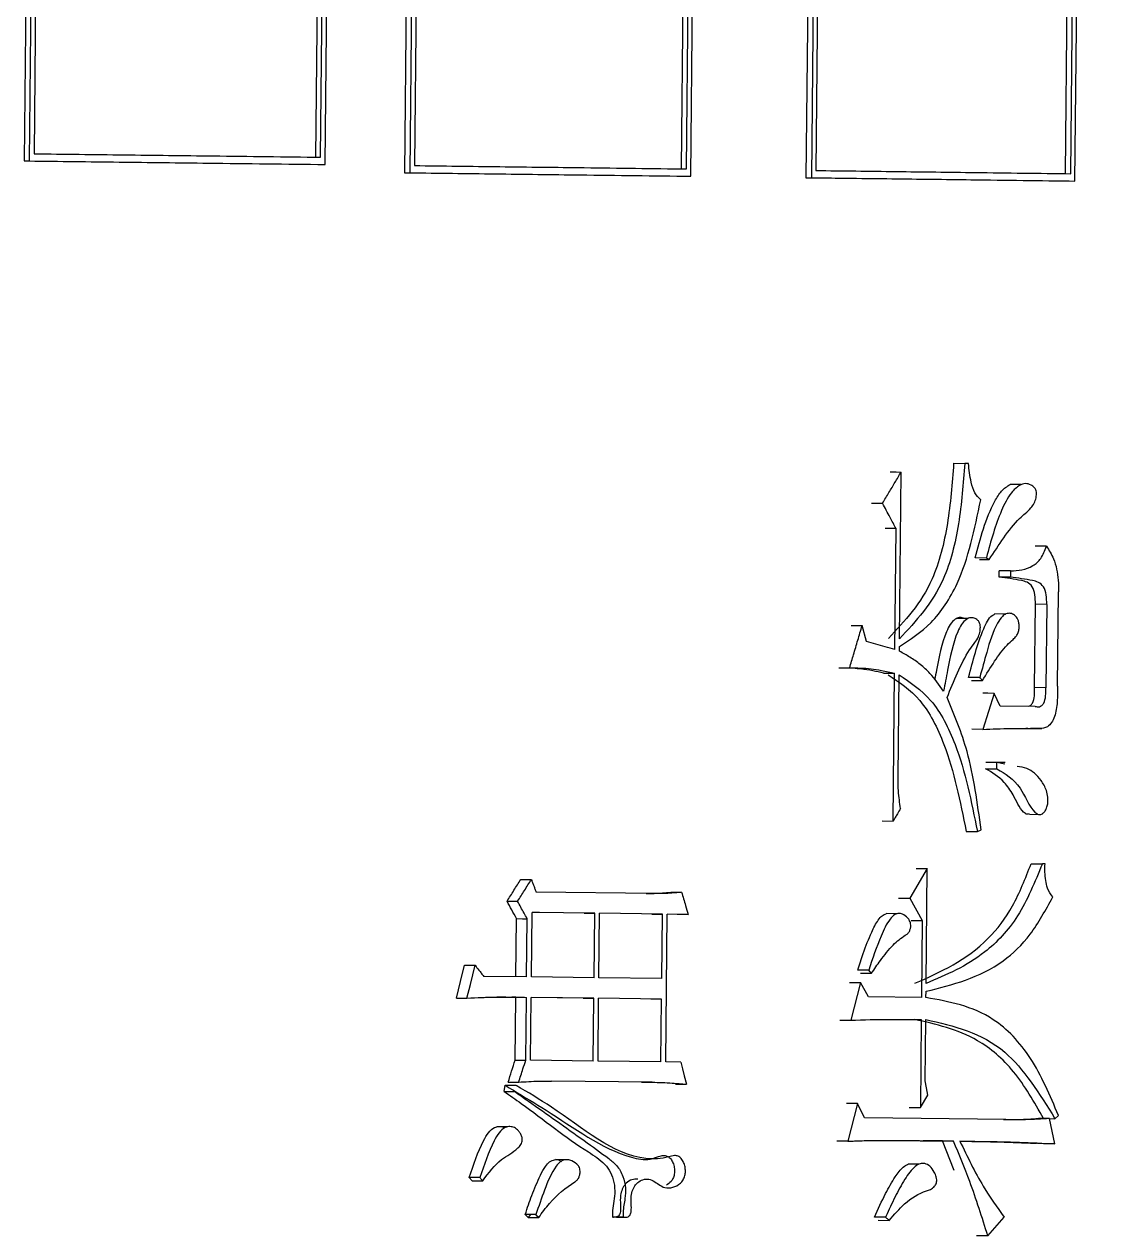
# Model space of a CAD drawing. Header units: millimetres. Extents: x 2344 to 4024, y 1094 to 2282.
# Drawn here: x 2981.77 to 2988.47, y 1250.06 to 1257.56 of the extents above; entities that cross this region are included whole.
import ezdxf

# ---------------------------------------------------------------- set-up
doc = ezdxf.new("R2010")
doc.units = ezdxf.units.MM

msp = doc.modelspace()

# ---------------------------------------------------------------- linework, layer by layer
at = {"color": 7, "linetype": 'Continuous', "lineweight": 25}
for p, q in [((2981.965, 1276.6288), (2981.7676, 1256.7101)), ((2981.996, 1276.6285), (2981.7986, 1256.7098)), ((2982.0252, 1276.5832), (2981.8287, 1256.7545)), ((2983.6305, 1256.6879), (2983.8279, 1276.6066)), ((2983.7671, 1276.5622), (2983.5705, 1256.7335)), ((2983.6024, 1256.7332), (2983.7989, 1276.5619)), ((2984.3187, 1276.5555), (2984.1213, 1256.6368)), ((2984.3512, 1276.5552), (2984.1537, 1256.6365)), ((2984.3789, 1276.5099), (2984.1823, 1256.6812)), ((2985.8931, 1256.6153), (2986.0906, 1276.534)), ((2986.8038, 1276.525), (2986.6063, 1256.6063)), ((2986.8375, 1276.5248), (2986.64, 1256.6061)), ((2988.271, 1256.5857), (2988.4685, 1276.5044)), ((2986.0297, 1276.4896), (2985.8331, 1256.6609)), ((2985.8666, 1256.6606), (2986.0631, 1276.4893)), ((2986.8635, 1276.4794), (2986.6669, 1256.6507)), ((2988.4076, 1276.46), (2988.211, 1256.6313)), ((2988.2461, 1256.631), (2988.4427, 1276.4597)), ((2981.7676, 1256.7101), (2983.5983, 1256.6881)), ((2981.768, 1256.7101), (2981.7986, 1256.7098)), ((2983.5986, 1256.6881), (2983.6305, 1256.6879)), ((2984.1213, 1256.6368), (2985.8599, 1256.6156)), ((2985.8599, 1256.6156), (2985.8931, 1256.6153)), ((2986.6063, 1256.6063), (2988.2363, 1256.586)), ((2988.2363, 1256.586), (2988.271, 1256.5857)), ((2987.521, 1254.8378), (2987.5897, 1254.8373)), ((2987.6121, 1254.837), (2987.5897, 1254.8373)), ((2987.1855, 1253.7518), (2987.1957, 1254.7838)), ((2987.9395, 1254.7059), (2987.8698, 1254.7065)), ((2987.0125, 1254.591), (2987.0806, 1254.5905)), ((2987.164, 1254.4337), (2987.0958, 1254.4342)), ((2987.1566, 1253.6841), (2987.164, 1254.4337)), ((2988.095, 1254.3247), (2988.0255, 1254.3252)), ((2987.7233, 1254.2514), (2987.6539, 1254.252)), ((2987.6812, 1254.242), (2987.7399, 1254.2415)), ((2987.8025, 1254.1333), (2987.8029, 1254.1722)), ((2987.8725, 1254.1717), (2987.8034, 1254.1722)), ((2987.8725, 1254.1717), (2987.8721, 1254.1327)), ((2987.8721, 1254.1327), (2987.8025, 1254.1333)), ((2988.1633, 1253.4573), (2988.1691, 1254.0414)), ((2988.0218, 1253.449), (2988.0269, 1253.9649)), ((2988.0969, 1253.9644), (2988.0269, 1253.9649)), ((2988.0969, 1253.9644), (2988.0918, 1253.4484)), ((2987.6085, 1253.8762), (2987.5393, 1253.8767)), ((2987.8429, 1253.9042), (2987.7734, 1253.9048)), ((2986.9813, 1253.7349), (2986.9538, 1253.8326)), ((2987.1847, 1253.674), (2987.185, 1253.7032)), ((2987.0869, 1253.5386), (2987.1551, 1253.538)), ((2987.146, 1252.6229), (2987.1551, 1253.538)), ((2987.177, 1252.8952), (2987.1833, 1253.5279)), ((2987.6826, 1253.512), (2987.6132, 1253.5126)), ((2987.7707, 1253.4135), (2987.7017, 1253.1904)), ((2987.8088, 1253.3351), (2987.7707, 1253.4135)), ((2988.0918, 1253.4484), (2988.0218, 1253.449)), ((2988.0245, 1253.3324), (2987.8088, 1253.3351)), ((2987.7017, 1253.1904), (2987.6328, 1253.191)), ((2987.9808, 1253.1964), (2987.9675, 1253.1965)), ((2988.0507, 1253.1958), (2987.997, 1253.1962)), ((2988.0509, 1253.1958), (2988.0674, 1253.1957)), ((2987.7192, 1252.9464), (2987.7883, 1252.9458)), ((2987.7886, 1252.9849), (2987.7196, 1252.9855)), ((2987.8389, 1252.9857), (2987.7698, 1252.9862)), ((2987.7883, 1252.9458), (2987.7886, 1252.9849)), ((2987.8379, 1252.9751), (2987.7886, 1252.9849)), ((2987.991, 1252.6646), (2988.0461, 1252.6642)), ((2988.0471, 1252.6642), (2988.0604, 1252.6641)), ((2987.0778, 1252.6235), (2987.146, 1252.6229)), ((2987.6676, 1252.558), (2987.69, 1252.5675)), ((2988.0005, 1252.3588), (2988.07, 1252.3582)), ((2988.0865, 1252.358), (2988.07, 1252.3582)), ((2987.3574, 1252.3282), (2987.2486, 1252.1446)), ((2987.3504, 1251.6176), (2987.3574, 1252.3282)), ((2984.7561, 1252.1263), (2984.8216, 1252.1258)), ((2985.6724, 1252.1738), (2984.9362, 1252.1828)), ((2987.2486, 1252.1446), (2987.3261, 1252.0073)), ((2984.907, 1251.6574), (2984.9109, 1252.0566)), ((2985.2987, 1252.0518), (2984.9109, 1252.0566)), ((2984.9563, 1252.0557), (2984.9109, 1252.0563)), ((2985.2327, 1252.0524), (2985.2987, 1252.0518)), ((2985.2948, 1251.6527), (2985.2987, 1252.0518)), ((2985.3245, 1251.6523), (2985.3284, 1252.0515)), ((2985.7181, 1252.0467), (2985.3284, 1252.0515)), ((2985.6516, 1252.0472), (2985.7181, 1252.0467)), ((2985.7142, 1251.6475), (2985.7181, 1252.0467)), ((2985.7384, 1251.1312), (2985.7475, 1252.0463)), ((2985.8765, 1252.0447), (2985.7475, 1252.0463)), ((2985.8097, 1252.0453), (2985.8765, 1252.0447)), ((2987.171, 1252.0493), (2987.1022, 1252.0498)), ((2984.8115, 1251.6583), (2984.815, 1252.0185)), ((2984.877, 1251.6578), (2984.8806, 1252.018)), ((2987.3261, 1252.0073), (2987.3214, 1251.5303)), ((2986.9952, 1251.6999), (2986.9267, 1251.7004)), ((2986.9435, 1251.6808), (2987.012, 1251.6803)), ((2984.877, 1251.6578), (2984.6122, 1251.661)), ((2985.2948, 1251.6527), (2984.907, 1251.6574)), ((2985.7142, 1251.6475), (2985.3245, 1251.6523)), ((2986.9433, 1251.6226), (2986.884, 1251.3897)), ((2986.9935, 1251.5344), (2986.9433, 1251.6226)), ((2984.8102, 1251.5318), (2984.786, 1251.5322)), ((2984.8063, 1251.1424), (2984.8102, 1251.5318)), ((2984.8102, 1251.5318), (2984.8757, 1251.5312)), ((2984.8719, 1251.1418), (2984.8757, 1251.5312)), ((2984.9019, 1251.1415), (2984.9057, 1251.5309)), ((2985.2935, 1251.5261), (2984.9057, 1251.5309)), ((2985.2274, 1251.5267), (2984.9057, 1251.5306)), ((2985.2274, 1251.5267), (2985.2935, 1251.5261)), ((2985.2897, 1251.1367), (2985.2935, 1251.5261)), ((2985.3193, 1251.1364), (2985.3232, 1251.5258)), ((2985.7129, 1251.521), (2985.3232, 1251.5258)), ((2985.6464, 1251.5215), (2985.7129, 1251.521)), ((2985.7091, 1251.1316), (2985.7129, 1251.521)), ((2987.3214, 1251.5303), (2986.9935, 1251.5344)), ((2987.3495, 1251.5299), (2987.3499, 1251.5689)), ((2987.3201, 1251.394), (2987.3146, 1250.8488)), ((2987.3444, 1251.014), (2987.3482, 1251.3936)), ((2984.8063, 1251.1424), (2984.8719, 1251.1418)), ((2985.2897, 1251.1367), (2984.9019, 1251.1415)), ((2985.7091, 1251.1316), (2985.3193, 1251.1364)), ((2985.8323, 1251.1301), (2985.7384, 1251.1312)), ((2985.6549, 1251.0057), (2985.0323, 1251.0133)), ((2985.5884, 1251.0062), (2985.6549, 1251.0057)), ((2984.7385, 1250.9485), (2984.7448, 1250.9873)), ((2984.7385, 1250.9484), (2984.8039, 1250.9479)), ((2984.7448, 1250.9873), (2984.8103, 1250.9868)), ((2987.3146, 1250.8488), (2987.3604, 1250.9261)), ((2986.9245, 1250.8732), (2986.8652, 1250.6402)), ((2986.9691, 1250.785), (2986.9245, 1250.8732)), ((2987.2462, 1250.8494), (2987.3146, 1250.8488)), ((2987.8444, 1250.774), (2986.9691, 1250.785)), ((2988.1148, 1250.7804), (2988.0453, 1250.781)), ((2988.1462, 1250.6242), (2988.1148, 1250.7804)), ((2988.1149, 1250.7802), (2988.1478, 1250.78)), ((2988.1478, 1250.78), (2988.1699, 1250.7992)), ((2984.7582, 1250.7295), (2984.6928, 1250.73)), ((2986.8652, 1250.6402), (2986.7973, 1250.6408)), ((2987.4509, 1250.6424), (2987.3327, 1250.6436)), ((2987.5243, 1250.4585), (2987.4509, 1250.6424)), ((2987.5202, 1250.6418), (2987.4514, 1250.6424)), ((2987.6391, 1250.6395), (2987.5596, 1250.6408)), ((2988.1462, 1250.6242), (2988.0761, 1250.6248)), ((2985.1225, 1250.5259), (2985.0562, 1250.5265)), ((2987.3071, 1250.4988), (2987.2382, 1250.4994)), ((2984.5878, 1250.4151), (2984.5226, 1250.4156)), ((2984.5405, 1250.3959), (2984.5226, 1250.4156)), ((2984.9343, 1250.187), (2984.8687, 1250.1875)), ((2984.8864, 1250.1677), (2984.8687, 1250.1874)), ((2984.9019, 1250.1872), (2984.8864, 1250.1678)), ((2984.8864, 1250.1678), (2984.9521, 1250.1673)), ((2985.4759, 1250.1706), (2985.4095, 1250.1711)), ((2985.4328, 1250.1708), (2985.4992, 1250.1703)), ((2987.0991, 1250.17), (2987.0304, 1250.1705)), ((2987.7319, 1250.0551), (2987.8328, 1250.1705)), ((2987.0529, 1250.1508), (2987.1216, 1250.1502)), ((2987.7319, 1250.0551), (2987.6629, 1250.0557))]:
    msp.add_line(p, q, dxfattribs=at)
at = {"color": 7, "linetype": 'Continuous', "lineweight": 25, "flags": 128}
for points in [[(2984.1215, 1256.6368), (2984.1395, 1256.6367), (2984.1537, 1256.6365)], [(2986.6063, 1256.6063), (2986.6252, 1256.6062), (2986.64, 1256.6061)], [(2987.1275, 1254.7843), (2987.1655, 1254.784), (2987.1957, 1254.7838)], [(2986.8858, 1253.8332), (2986.9237, 1253.8329), (2986.9538, 1253.8326)], [(2986.8093, 1253.5712), (2986.8471, 1253.5709), (2986.8772, 1253.5707)], [(2987.6302, 1253.4929), (2987.6549, 1253.4927), (2987.677, 1253.4925), (2987.6991, 1253.4923)], [(2987.7707, 1253.4135), (2987.7317, 1253.4138), (2987.7016, 1253.4141)], [(2987.5987, 1252.5586), (2987.6262, 1252.5583), (2987.6469, 1252.5582), (2987.6676, 1252.558)], [(2987.2889, 1252.3288), (2987.3271, 1252.3285), (2987.3574, 1252.3282)], [(2984.8414, 1252.2616), (2984.8781, 1252.2613), (2984.907, 1252.2611)], [(2985.77, 1252.1821), (2985.8074, 1252.1818), (2985.8368, 1252.1815)], [(2987.1802, 1252.1451), (2987.2183, 1252.1448), (2987.2486, 1252.1446)], [(2984.815, 1252.0185), (2984.8517, 1252.0182), (2984.8806, 1252.018)], [(2987.2577, 1252.0079), (2987.2958, 1252.0075), (2987.3261, 1252.0073)], [(2984.4431, 1251.5265), (2984.4683, 1251.6284), (2984.4934, 1251.7303)], [(2984.4934, 1251.7303), (2984.5299, 1251.7301), (2984.5585, 1251.7298)], [(2984.5081, 1251.526), (2984.5291, 1251.6109), (2984.5438, 1251.6704), (2984.5585, 1251.7298)], [(2987.012, 1251.6802), (2987.0036, 1251.69), (2986.9952, 1251.6999)], [(2986.8753, 1251.6232), (2986.9132, 1251.6229), (2986.9433, 1251.6226)], [(2984.4431, 1251.5265), (2984.4795, 1251.5262), (2984.5081, 1251.526)], [(2986.8161, 1251.3902), (2986.854, 1251.3899), (2986.884, 1251.3897)], [(2985.8323, 1251.1301), (2985.8427, 1251.088), (2985.8531, 1251.0458), (2985.866, 1250.9933)], [(2984.763, 1251.0066), (2984.7997, 1251.0063), (2984.8285, 1251.0061)], [(2985.7993, 1250.9939), (2985.8366, 1250.9936), (2985.866, 1250.9933)], [(2987.3604, 1250.9261), (2987.3524, 1250.9701), (2987.3444, 1251.014)], [(2986.9245, 1250.8732), (2986.8862, 1250.8735), (2986.8565, 1250.8737)], [(2984.5405, 1250.3959), (2984.5642, 1250.3957), (2984.585, 1250.3956), (2984.6057, 1250.3954)], [(2984.9521, 1250.1673), (2984.9432, 1250.1771), (2984.9343, 1250.1869)]]:
    msp.add_lwpolyline(points, dxfattribs=at)
at = {"color": 7, "linetype": 'Continuous', "lineweight": 25}
for points, knots in [([(2981.7986, 1256.7098), (2981.9847, 1256.7076), (2982.3569, 1256.7032), (2982.9688, 1256.6959), (2983.3899, 1256.6908), (2983.6305, 1256.6879)], [0, 0, 0, 0, 0.300091, 0.600183, 1, 1, 1, 1]), ([(2981.8287, 1256.7545), (2982.0147, 1256.7523), (2982.3866, 1256.7478), (2982.9787, 1256.7407), (2983.3809, 1256.7359), (2983.6024, 1256.7332)], [0, 0, 0, 0, 0.3099313, 0.6198626, 1, 1, 1, 1]), ([(2984.1537, 1256.6365), (2984.3307, 1256.6344), (2984.6847, 1256.6301), (2985.2658, 1256.623), (2985.6651, 1256.6181), (2985.8931, 1256.6153)], [0, 0, 0, 0, 0.300091, 0.600183, 1, 1, 1, 1]), ([(2984.1823, 1256.6812), (2984.3592, 1256.6791), (2984.713, 1256.6748), (2985.2753, 1256.6679), (2985.6565, 1256.6632), (2985.8666, 1256.6606)], [0, 0, 0, 0, 0.3099313, 0.6198626, 1, 1, 1, 1]), ([(2986.6669, 1256.6507), (2986.8331, 1256.6487), (2987.1654, 1256.6446), (2987.6928, 1256.638), (2988.0496, 1256.6335), (2988.2461, 1256.631)], [0, 0, 0, 0, 0.309931, 0.619863, 1, 1, 1, 1]), ([(2986.64, 1256.6061), (2986.8063, 1256.604), (2987.1388, 1256.5999), (2987.6839, 1256.5931), (2988.0575, 1256.5884), (2988.271, 1256.5857)], [0, 0, 0, 0, 0.300091, 0.600183, 1, 1, 1, 1]), ([(2987.5205, 1254.8378), (2987.5111, 1254.7129), (2987.4924, 1254.4647), (2987.3872, 1254.0433), (2987.2181, 1253.8614), (2987.1168, 1253.7524)], [0, 0, 0, 0, 0.288961, 0.573748, 1, 1, 1, 1]), ([(2987.5897, 1254.8373), (2987.5803, 1254.7123), (2987.5616, 1254.4641), (2987.4562, 1254.0426), (2987.287, 1253.8608), (2987.1855, 1253.7518)], [0, 0, 0, 0, 0.288856, 0.573589, 1, 1, 1, 1]), ([(2987.688, 1254.6121), (2987.6751, 1254.625), (2987.6486, 1254.6515), (2987.6232, 1254.7339), (2987.6163, 1254.7977), (2987.6121, 1254.837)], [0, 0, 0, 0, 0.2677661, 0.5484987, 1, 1, 1, 1]), ([(2987.0806, 1254.5905), (2987.0938, 1254.6126), (2987.1196, 1254.6559), (2987.158, 1254.7203), (2987.1832, 1254.7626), (2987.1957, 1254.7838)], [0, 0, 0, 0, 0.3437, 0.67185, 1, 1, 1, 1]), ([(2987.6539, 1254.252), (2987.6699, 1254.3124), (2987.7027, 1254.4359), (2987.7573, 1254.5768), (2987.8155, 1254.6711), (2987.8513, 1254.6946), (2987.8693, 1254.7064)], [0, 0, 0, 0, 0.336193, 0.687467, 0.843667, 1, 1, 1, 1]), ([(2987.7399, 1254.2416), (2987.7699, 1254.2867), (2987.83, 1254.377), (2987.914, 1254.4916), (2987.9853, 1254.5426), (2988.0195, 1254.588), (2988.0302, 1254.6182), (2988.0339, 1254.6421), (2988.0333, 1254.6597), (2988.0285, 1254.6755), (2988.0174, 1254.6916), (2987.9957, 1254.7073), (2987.964, 1254.7158), (2987.9208, 1254.7), (2987.8665, 1254.648), (2987.8126, 1254.5431), (2987.7642, 1254.4053), (2987.7372, 1254.3042), (2987.7235, 1254.2522), (2987.7233, 1254.2514)], [0, 0, 0, 0, 0.141031, 0.282341, 0.374293, 0.406121, 0.432828, 0.447383, 0.45881, 0.470329, 0.484531, 0.509666, 0.551608, 0.592091, 0.658816, 0.763853, 0.878576, 0.998123, 1, 1, 1, 1]), ([(2987.164, 1254.4337), (2987.1517, 1254.4567), (2987.1317, 1254.4944), (2987.1039, 1254.5467), (2987.0884, 1254.5759), (2987.0806, 1254.5905)], [0, 0, 0, 0, 0.4417547, 0.7208773, 1, 1, 1, 1]), ([(2987.185, 1253.7032), (2987.2525, 1253.7467), (2987.3895, 1253.8349), (2987.5889, 1254.135), (2987.6501, 1254.4296), (2987.688, 1254.6121)], [0, 0, 0, 0, 0.270109, 0.547916, 1, 1, 1, 1]), ([(2987.8725, 1254.1717), (2987.9199, 1254.1746), (2987.9863, 1254.1788), (2988.0645, 1254.2445), (2988.0847, 1254.2975), (2988.095, 1254.3247)], [0, 0, 0, 0, 0.549743, 0.769879, 1, 1, 1, 1]), ([(2988.095, 1254.3246), (2988.1109, 1254.3), (2988.1376, 1254.2589), (2988.1598, 1254.1835), (2988.17, 1254.1135), (2988.1694, 1254.0655), (2988.1691, 1254.0414)], [0, 0, 0, 0, 0.330427, 0.550547, 0.774553, 1, 1, 1, 1]), ([(2987.7399, 1254.2415), (2987.7372, 1254.2431), (2987.7316, 1254.2465), (2987.7261, 1254.2498), (2987.7233, 1254.2514)], [0, 0, 0, 0, 0.5, 1, 1, 1, 1]), ([(2988.0269, 1253.9649), (2988.0265, 1253.9845), (2988.0257, 1254.023), (2988.0094, 1254.0784), (2987.9754, 1254.1042), (2987.9064, 1254.1195), (2987.8484, 1254.1272), (2987.8025, 1254.1333)], [0, 0, 0, 0, 0.130809, 0.257515, 0.385561, 0.512427, 1, 1, 1, 1]), ([(2988.0969, 1253.9644), (2988.0965, 1253.984), (2988.0957, 1254.0225), (2988.0793, 1254.0778), (2988.0453, 1254.1037), (2987.9762, 1254.119), (2987.9182, 1254.1266), (2987.8721, 1254.1327)], [0, 0, 0, 0, 0.130677, 0.257295, 0.385347, 0.512253, 1, 1, 1, 1]), ([(2987.5844, 1253.8764), (2987.5825, 1253.8776), (2987.5735, 1253.8833), (2987.5545, 1253.8837), (2987.5267, 1253.8723), (2987.4983, 1253.8421), (2987.4497, 1253.7421), (2987.4266, 1253.6191), (2987.4068, 1253.5182), (2987.4031, 1253.4993)], [0, 0, 0, 0, 0.0189, 0.087923, 0.167317, 0.27708, 0.389775, 0.885199, 1, 1, 1, 1]), ([(2987.4802, 1253.3879), (2987.5012, 1253.4392), (2987.5434, 1253.5418), (2987.6004, 1253.6581), (2987.6494, 1253.7237), (2987.6742, 1253.7594), (2987.6841, 1253.7945), (2987.6866, 1253.8204), (2987.6846, 1253.8403), (2987.6784, 1253.8563), (2987.6661, 1253.8708), (2987.6478, 1253.8808), (2987.624, 1253.8837), (2987.596, 1253.8715), (2987.5676, 1253.8416), (2987.5189, 1253.7417), (2987.4911, 1253.5946), (2987.4666, 1253.47), (2987.4582, 1253.4271)], [0, 0, 0, 0, 0.149739, 0.299827, 0.355716, 0.398465, 0.427487, 0.448137, 0.462119, 0.476212, 0.493314, 0.520904, 0.550294, 0.584186, 0.630948, 0.678953, 0.889441, 1, 1, 1, 1]), ([(2987.6132, 1253.5125), (2987.6268, 1253.5641), (2987.654, 1253.6672), (2987.6925, 1253.7851), (2987.7284, 1253.8617), (2987.7519, 1253.8938), (2987.7686, 1253.9013), (2987.7732, 1253.9033)], [0, 0, 0, 0, 0.351622, 0.703782, 0.828093, 0.953503, 1, 1, 1, 1]), ([(2987.6991, 1253.4923), (2987.7236, 1253.5328), (2987.7713, 1253.6116), (2987.8349, 1253.698), (2987.8833, 1253.743), (2987.9078, 1253.7655), (2987.9207, 1253.7892), (2987.9262, 1253.8144), (2987.9266, 1253.8395), (2987.9224, 1253.8625), (2987.9124, 1253.8828), (2987.8952, 1253.9004), (2987.8714, 1253.9112), (2987.8451, 1253.9079), (2987.8172, 1253.8877), (2987.7687, 1253.8153), (2987.7278, 1253.6795), (2987.6966, 1253.5637), (2987.6826, 1253.512)], [0, 0, 0, 0, 0.145387, 0.283229, 0.341602, 0.376428, 0.39894, 0.421519, 0.444237, 0.463626, 0.483047, 0.510337, 0.547078, 0.583498, 0.616519, 0.671207, 0.85334, 1, 1, 1, 1]), ([(2986.8772, 1253.5707), (2986.8852, 1253.5981), (2986.902, 1253.6555), (2986.9275, 1253.7428), (2986.945, 1253.8027), (2986.9538, 1253.8326)], [0, 0, 0, 0, 0.314201, 0.657101, 1, 1, 1, 1]), ([(2987.1566, 1253.6841), (2987.1368, 1253.6898), (2987.0977, 1253.7012), (2987.0393, 1253.7181), (2987.0006, 1253.7293), (2986.9813, 1253.7349)], [0, 0, 0, 0, 0.339434, 0.669717, 1, 1, 1, 1]), ([(2987.4582, 1253.4271), (2987.4312, 1253.466), (2987.387, 1253.5295), (2987.3142, 1253.5936), (2987.2507, 1253.639), (2987.2067, 1253.6624), (2987.1847, 1253.674)], [0, 0, 0, 0, 0.344838, 0.564754, 0.782976, 1, 1, 1, 1]), ([(2986.8772, 1253.5707), (2986.9213, 1253.5708), (2986.9874, 1253.571), (2987.0799, 1253.5551), (2987.1283, 1253.5441), (2987.1551, 1253.538)], [0, 0, 0, 0, 0.47197, 0.707644, 1, 1, 1, 1]), ([(2986.9103, 1253.5695), (2986.9123, 1253.5693), (2986.9231, 1253.5682), (2986.9368, 1253.5668), (2986.948, 1253.5656)], [0, 0, 0, 0, 0.182444, 1, 1, 1, 1]), ([(2987.0864, 1253.5386), (2987.0646, 1253.5437), (2987.0185, 1253.5547), (2986.9719, 1253.561), (2986.9473, 1253.5643)], [0, 0, 0, 0, 0.472948, 1, 1, 1, 1]), ([(2987.1146, 1253.5285), (2987.1835, 1253.4829), (2987.324, 1253.3899), (2987.5008, 1253.0443), (2987.561, 1252.7442), (2987.5982, 1252.5586)], [0, 0, 0, 0, 0.268411, 0.547263, 1, 1, 1, 1]), ([(2987.1833, 1253.5279), (2987.2523, 1253.4823), (2987.393, 1253.3894), (2987.5701, 1253.0438), (2987.6303, 1252.7437), (2987.6676, 1252.558)], [0, 0, 0, 0, 0.2685565, 0.5474218, 1, 1, 1, 1]), ([(2987.6991, 1253.4923), (2987.6977, 1253.494), (2987.6943, 1253.4981), (2987.6888, 1253.5046), (2987.6847, 1253.5095), (2987.6826, 1253.512)], [0, 0, 0, 0, 0.253832, 0.626916, 1, 1, 1, 1]), ([(2987.9863, 1253.3337), (2987.9896, 1253.3349), (2987.998, 1253.3381), (2988.0129, 1253.3584), (2988.0223, 1253.399), (2988.022, 1253.4322), (2988.0218, 1253.449)], [0, 0, 0, 0, 0.115017, 0.289471, 0.640051, 1, 1, 1, 1]), ([(2988.0245, 1253.3324), (2988.0336, 1253.3306), (2988.0477, 1253.3279), (2988.0665, 1253.3365), (2988.0829, 1253.3575), (2988.0923, 1253.3986), (2988.0919, 1253.4317), (2988.0918, 1253.4484)], [0, 0, 0, 0, 0.2263406, 0.3508721, 0.4789084, 0.7360452, 1, 1, 1, 1]), ([(2988.1633, 1253.4573), (2988.1636, 1253.4253), (2988.1641, 1253.3617), (2988.1521, 1253.2819), (2988.1282, 1253.2304), (2988.0961, 1253.1974), (2988.0685, 1253.1964), (2988.0507, 1253.1958)], [0, 0, 0, 0, 0.261705, 0.520058, 0.649808, 0.775125, 1, 1, 1, 1]), ([(2987.69, 1252.5675), (2987.6682, 1252.7339), (2987.6299, 1253.0284), (2987.5255, 1253.279), (2987.4802, 1253.3879)], [0, 0, 0, 0, 0.565481, 1, 1, 1, 1]), ([(2987.7017, 1253.1904), (2987.7591, 1253.1928), (2987.8462, 1253.1965), (2987.9624, 1253.1967), (2988.0213, 1253.1961), (2988.0507, 1253.1958)], [0, 0, 0, 0, 0.491412, 0.745693, 1, 1, 1, 1]), ([(2987.9881, 1252.6666), (2987.9842, 1252.6655), (2987.9722, 1252.6621), (2987.9311, 1252.6947), (2987.8957, 1252.78), (2987.8225, 1252.8861), (2987.759, 1252.923), (2987.7187, 1252.9464)], [0, 0, 0, 0, 0.035858, 0.109463, 0.393928, 0.615712, 1, 1, 1, 1]), ([(2987.7883, 1252.9458), (2987.8407, 1252.9157), (2987.936, 1252.8611), (2987.9895, 1252.7), (2988.0457, 1252.6608), (2988.0683, 1252.6644), (2988.0851, 1252.6813), (2988.0964, 1252.703), (2988.1051, 1252.7335), (2988.1051, 1252.7723), (2988.0926, 1252.8247), (2988.0523, 1252.895), (2987.9882, 1252.9519), (2987.9344, 1252.9578), (2987.9138, 1252.96)], [0, 0, 0, 0, 0.245403, 0.445656, 0.482569, 0.518541, 0.543938, 0.570967, 0.59822, 0.638176, 0.678453, 0.756939, 0.907138, 1, 1, 1, 1]), ([(2987.192, 1252.7002), (2987.1868, 1252.7361), (2987.1774, 1252.8003), (2987.1771, 1252.8661), (2987.177, 1252.8952)], [0, 0, 0, 0, 0.558776, 1, 1, 1, 1]), ([(2987.192, 1252.7002), (2987.1855, 1252.6892), (2987.1745, 1252.6708), (2987.1592, 1252.645), (2987.1504, 1252.6303), (2987.146, 1252.6229)], [0, 0, 0, 0, 0.429625, 0.714813, 1, 1, 1, 1]), ([(2987.2814, 1251.6181), (2987.4402, 1251.6888), (2987.6634, 1251.7881), (2987.8947, 1252.0889), (2987.9646, 1252.268), (2988, 1252.3588)], [0, 0, 0, 0, 0.54866, 0.771322, 1, 1, 1, 1]), ([(2988.07, 1252.3582), (2988.0233, 1252.2446), (2987.9313, 1252.0207), (2987.6795, 1251.7569), (2987.4746, 1251.6701), (2987.3504, 1251.6176)], [0, 0, 0, 0, 0.289018, 0.5693, 1, 1, 1, 1]), ([(2988.1339, 1252.153), (2988.122, 1252.17), (2988.1021, 1252.1984), (2988.0897, 1252.2555), (2988.085, 1252.3063), (2988.086, 1252.3408), (2988.0865, 1252.358)], [0, 0, 0, 0, 0.328274, 0.549686, 0.774404, 1, 1, 1, 1]), ([(2984.7561, 1252.1263), (2984.7704, 1252.1489), (2984.7988, 1252.194), (2984.8272, 1252.239), (2984.8414, 1252.2616)], [0, 0, 0, 0, 0.5, 1, 1, 1, 1]), ([(2984.8216, 1252.1258), (2984.8358, 1252.1484), (2984.8572, 1252.1822), (2984.8856, 1252.2273), (2984.8999, 1252.2498), (2984.907, 1252.2611)], [0, 0, 0, 0, 0.5, 0.75, 1, 1, 1, 1]), ([(2984.907, 1252.2611), (2984.9094, 1252.2546), (2984.9143, 1252.2415), (2984.9216, 1252.222), (2984.9289, 1252.2024), (2984.9337, 1252.1894), (2984.9362, 1252.1828)], [0, 0, 0, 0, 0.25, 0.5, 0.75, 1, 1, 1, 1]), ([(2984.815, 1252.0185), (2984.8052, 1252.0365), (2984.7856, 1252.0724), (2984.766, 1252.1084), (2984.7561, 1252.1263)], [0, 0, 0, 0, 0.499999, 1, 1, 1, 1]), ([(2984.8806, 1252.018), (2984.8742, 1252.0297), (2984.8612, 1252.0535), (2984.8415, 1252.0894), (2984.8282, 1252.1137), (2984.8216, 1252.1258)], [0, 0, 0, 0, 0.325335, 0.662667, 1, 1, 1, 1]), ([(2985.6164, 1252.1745), (2985.6332, 1252.1746), (2985.6673, 1252.1749), (2985.7185, 1252.1773), (2985.7528, 1252.1805), (2985.77, 1252.1821)], [0, 0, 0, 0, 0.328253, 0.664018, 1, 1, 1, 1]), ([(2985.8368, 1252.1815), (2985.8167, 1252.1797), (2985.7794, 1252.1763), (2985.7245, 1252.1742), (2985.6897, 1252.174), (2985.6724, 1252.1738)], [0, 0, 0, 0, 0.367473, 0.683667, 1, 1, 1, 1]), ([(2985.8368, 1252.1815), (2985.8408, 1252.1678), (2985.8488, 1252.1403), (2985.862, 1252.0947), (2985.8712, 1252.0629), (2985.8765, 1252.0447)], [0, 0, 0, 0, 0.301125, 0.602249, 1, 1, 1, 1]), ([(2987.3499, 1251.5689), (2987.5144, 1251.6096), (2987.7452, 1251.6668), (2988.0034, 1251.9117), (2988.0901, 1252.0719), (2988.1339, 1252.153)], [0, 0, 0, 0, 0.550933, 0.772729, 1, 1, 1, 1]), ([(2986.9267, 1251.7004), (2986.9379, 1251.735), (2986.964, 1251.8155), (2987.0054, 1251.9206), (2987.0447, 1252.0002), (2987.0765, 1252.0383), (2987.0942, 1252.0452), (2987.1021, 1252.0483)], [0, 0, 0, 0, 0.255827, 0.596921, 0.813867, 0.916941, 1, 1, 1, 1]), ([(2987.012, 1251.6803), (2987.0301, 1251.7068), (2987.0727, 1251.7692), (2987.1403, 1251.8549), (2987.2002, 1251.903), (2987.2359, 1251.9242), (2987.2471, 1251.939), (2987.2537, 1251.9574), (2987.2559, 1251.9763), (2987.2538, 1251.9931), (2987.2474, 1252.0092), (2987.2311, 1252.0296), (2987.2078, 1252.0453), (2987.1803, 1252.0536), (2987.153, 1252.0433), (2987.1114, 1252.0017), (2987.0564, 1251.8823), (2987.0191, 1251.7712), (2986.9952, 1251.6999)], [0, 0, 0, 0, 0.104686, 0.245734, 0.364294, 0.387097, 0.405878, 0.424698, 0.443152, 0.456834, 0.470522, 0.493721, 0.544251, 0.576941, 0.609885, 0.659719, 0.781396, 1, 1, 1, 1]), ([(2984.5585, 1251.7298), (2984.5663, 1251.7199), (2984.5791, 1251.7035), (2984.597, 1251.6806), (2984.6071, 1251.6675), (2984.6122, 1251.661)], [0, 0, 0, 0, 0.431977, 0.715989, 1, 1, 1, 1]), ([(2984.5081, 1251.526), (2984.5695, 1251.5294), (2984.6617, 1251.5346), (2984.7841, 1251.5332), (2984.8452, 1251.5319), (2984.8757, 1251.5312)], [0, 0, 0, 0, 0.49965, 0.749808, 1, 1, 1, 1]), ([(2984.5866, 1251.5308), (2984.5865, 1251.5307), (2984.5863, 1251.5304), (2984.6108, 1251.5311), (2984.6828, 1251.533), (2984.7385, 1251.5327), (2984.7792, 1251.5324), (2984.7835, 1251.5323), (2984.7862, 1251.5323)], [0, 0, 0, 0, 0.053779, 0.106177, 0.485745, 0.706481, 0.816315, 1, 1, 1, 1]), ([(2988.1699, 1250.7992), (2988.1169, 1250.9241), (2988.0124, 1251.1698), (2987.73, 1251.462), (2987.4929, 1251.5043), (2987.3495, 1251.5299)], [0, 0, 0, 0, 0.289991, 0.570547, 1, 1, 1, 1]), ([(2986.884, 1251.3897), (2986.9642, 1251.3922), (2987.0772, 1251.3958), (2987.2222, 1251.3948), (2987.2874, 1251.3943), (2987.3201, 1251.394)], [0, 0, 0, 0, 0.548918, 0.774457, 1, 1, 1, 1]), ([(2987.1123, 1251.3948), (2987.1444, 1251.3949), (2987.1925, 1251.395), (2987.2455, 1251.3946), (2987.2585, 1251.3945), (2987.263, 1251.3945), (2987.2627, 1251.3945), (2987.2626, 1251.3945)], [0, 0, 0, 0, 0.557131, 0.83285, 0.971149, 0.996662, 1, 1, 1, 1]), ([(2988.0777, 1250.7805), (2988.0193, 1250.8833), (2987.904, 1251.0862), (2987.63, 1251.3153), (2987.4117, 1251.3644), (2987.2792, 1251.3942)], [0, 0, 0, 0, 0.2875471, 0.5677138, 1, 1, 1, 1]), ([(2987.3482, 1251.3936), (2987.521, 1251.3544), (2987.834, 1251.2833), (2988.0507, 1250.9357), (2988.1478, 1250.78)], [0, 0, 0, 0, 0.552147, 1, 1, 1, 1]), ([(2984.763, 1251.0066), (2984.7703, 1251.0292), (2984.7847, 1251.0745), (2984.7991, 1251.1197), (2984.8063, 1251.1424)], [0, 0, 0, 0, 0.499999, 1, 1, 1, 1]), ([(2984.8285, 1251.0061), (2984.8329, 1251.0197), (2984.8416, 1251.0469), (2984.856, 1251.0922), (2984.8661, 1251.1238), (2984.8719, 1251.1418)], [0, 0, 0, 0, 0.301122, 0.602244, 1, 1, 1, 1]), ([(2984.8285, 1251.0061), (2984.8491, 1251.0075), (2984.8903, 1251.0105), (2984.9583, 1251.013), (2985.0055, 1251.0132), (2985.0323, 1251.0133)], [0, 0, 0, 0, 0.302849, 0.605711, 1, 1, 1, 1]), ([(2985.6549, 1251.0057), (2985.6756, 1251.0051), (2985.7171, 1251.004), (2985.7875, 1251.0002), (2985.8371, 1250.9959), (2985.866, 1250.9933)], [0, 0, 0, 0, 0.293576, 0.587164, 1, 1, 1, 1]), ([(2984.7385, 1250.9484), (2984.7736, 1250.9241), (2984.9494, 1250.8023), (2985.1505, 1250.6363), (2985.346, 1250.5217), (2985.3983, 1250.4501), (2985.4205, 1250.3864), (2985.4253, 1250.3175), (2985.4154, 1250.2559), (2985.4062, 1250.2059), (2985.4092, 1250.1764), (2985.4103, 1250.1662)], [0, 0, 0, 0, 0.123113, 0.615589, 0.738059, 0.789435, 0.841064, 0.890204, 0.935832, 0.977754, 1, 1, 1, 1]), ([(2984.7448, 1250.9873), (2984.7617, 1250.9768), (2984.8459, 1250.9245), (2985.1065, 1250.7722), (2985.3747, 1250.5673), (2985.6273, 1250.5176), (2985.6953, 1250.5488), (2985.734, 1250.5538), (2985.7563, 1250.5454), (2985.7741, 1250.527), (2985.7871, 1250.5008), (2985.794, 1250.4692), (2985.793, 1250.4369), (2985.7846, 1250.4097), (2985.768, 1250.3847), (2985.7527, 1250.3742), (2985.7428, 1250.3674)], [0, 0, 0, 0, 0.044219, 0.221057, 0.680812, 0.776428, 0.833561, 0.854065, 0.871583, 0.889111, 0.906657, 0.92503, 0.942976, 0.958859, 0.973334, 1, 1, 1, 1]), ([(2984.8014, 1250.9496), (2984.8304, 1250.9293), (2984.9753, 1250.8278), (2985.1708, 1250.6897), (2985.3528, 1250.5588), (2985.4373, 1250.4924), (2985.4751, 1250.4288), (2985.4916, 1250.3549), (2985.4878, 1250.2785), (2985.4721, 1250.2184), (2985.4757, 1250.1777), (2985.4767, 1250.1657)], [0, 0, 0, 0, 0.1013793, 0.5068596, 0.6872487, 0.7487302, 0.8110575, 0.8655901, 0.912148, 0.9740737, 1, 1, 1, 1]), ([(2985.4874, 1250.1694), (2985.4917, 1250.1694), (2985.5004, 1250.1694), (2985.5116, 1250.1755), (2985.5192, 1250.1857), (2985.5241, 1250.1995), (2985.528, 1250.242), (2985.5191, 1250.2952), (2985.5369, 1250.3499), (2985.5587, 1250.3811), (2985.5886, 1250.4014), (2985.6249, 1250.4096), (2985.6742, 1250.3923), (2985.7223, 1250.3469), (2985.7828, 1250.3522), (2985.8217, 1250.3714), (2985.8464, 1250.3994), (2985.8575, 1250.4254), (2985.8611, 1250.4541), (2985.8586, 1250.4825), (2985.85, 1250.5105), (2985.835, 1250.5344), (2985.8152, 1250.5494), (2985.7881, 1250.5538), (2985.723, 1250.5316), (2985.4534, 1250.5188), (2985.1529, 1250.7863), (2984.8856, 1250.9426), (2984.8127, 1250.9853)], [0, 0, 0, 0, 0.007703, 0.015708, 0.020792, 0.025872, 0.034323, 0.072374, 0.088959, 0.105504, 0.1262, 0.147214, 0.1707, 0.216829, 0.247106, 0.27731, 0.28999, 0.302814, 0.313752, 0.324856, 0.33728, 0.350757, 0.364157, 0.376955, 0.399557, 0.484518, 0.85931, 1, 1, 1, 1]), ([(2987.8288, 1250.7742), (2987.8355, 1250.7742), (2987.867, 1250.7739), (2987.9391, 1250.775), (2988.0042, 1250.7787), (2988.0448, 1250.781)], [0, 0, 0, 0, 0.0927, 0.435188, 1, 1, 1, 1]), ([(2988.1148, 1250.7804), (2988.0651, 1250.7776), (2987.9954, 1250.7737), (2987.9051, 1250.7734), (2987.8646, 1250.7738), (2987.8444, 1250.774)], [0, 0, 0, 0, 0.552792, 0.776384, 1, 1, 1, 1]), ([(2984.5226, 1250.4156), (2984.5489, 1250.4945), (2984.5819, 1250.5936), (2984.6392, 1250.6949), (2984.6741, 1250.7273), (2984.7077, 1250.7326), (2984.7295, 1250.7309), (2984.7391, 1250.7228), (2984.7406, 1250.7215)], [0, 0, 0, 0, 0.540788, 0.678787, 0.811094, 0.89903, 0.984151, 1, 1, 1, 1]), ([(2984.6057, 1250.3954), (2984.6423, 1250.4445), (2984.7071, 1250.5314), (2984.7992, 1250.5723), (2984.8397, 1250.6148), (2984.8485, 1250.633), (2984.8519, 1250.6503), (2984.848, 1250.6701), (2984.8389, 1250.6885), (2984.8242, 1250.7092), (2984.8023, 1250.727), (2984.7734, 1250.7329), (2984.7393, 1250.7265), (2984.7045, 1250.6945), (2984.6471, 1250.593), (2984.6141, 1250.494), (2984.5878, 1250.4151)], [0, 0, 0, 0, 0.207445, 0.367023, 0.400476, 0.416337, 0.431069, 0.451264, 0.473853, 0.497027, 0.538181, 0.578154, 0.619449, 0.681558, 0.746313, 1, 1, 1, 1]), ([(2986.8652, 1250.6402), (2986.8698, 1250.6404), (2986.8789, 1250.6408), (2986.8903, 1250.6413), (2986.9017, 1250.6418), (2986.913, 1250.6423), (2986.9267, 1250.6428), (2986.954, 1250.6437), (2987.0131, 1250.6449), (2987.0857, 1250.6453), (2987.1762, 1250.6448), (2987.2394, 1250.6445), (2987.289, 1250.6441), (2987.3115, 1250.6439), (2987.3295, 1250.6438), (2987.3475, 1250.6436), (2987.361, 1250.6435), (2987.3745, 1250.6433), (2987.3857, 1250.6432), (2987.3969, 1250.6431), (2987.4059, 1250.643), (2987.4171, 1250.6429), (2987.4261, 1250.6428), (2987.4373, 1250.6427), (2987.4463, 1250.6426), (2987.4575, 1250.6425), (2987.4653, 1250.6424), (2987.4732, 1250.6423), (2987.4777, 1250.6423), (2987.4833, 1250.6422), (2987.4877, 1250.6422), (2987.4933, 1250.6421), (2987.4978, 1250.642), (2987.5034, 1250.642), (2987.5079, 1250.6419), (2987.5138, 1250.6419), (2987.5176, 1250.6418), (2987.5202, 1250.6418)], [0, 0, 0, 0, 0.02069, 0.04138, 0.051725, 0.072415, 0.093105, 0.113795, 0.196558, 0.362079, 0.44484, 0.610361, 0.651741, 0.672431, 0.713811, 0.734501, 0.755191, 0.775881, 0.796571, 0.806916, 0.827607, 0.837952, 0.858642, 0.868987, 0.889677, 0.900022, 0.920712, 0.925884, 0.936229, 0.941402, 0.951747, 0.956919, 0.967264, 0.972437, 0.982782, 0.987955, 1, 1, 1, 1]), ([(2987.7319, 1250.0551), (2987.6963, 1250.1684), (2987.6329, 1250.3703), (2987.5545, 1250.559), (2987.5202, 1250.6418)], [0, 0, 0, 0, 0.561264, 1, 1, 1, 1]), ([(2987.5593, 1250.6413), (2987.6089, 1250.6405), (2987.7323, 1250.6386), (2987.9282, 1250.6359), (2988.0736, 1250.6281), (2988.1462, 1250.6242)], [0, 0, 0, 0, 0.251638, 0.62578, 1, 1, 1, 1]), ([(2987.5593, 1250.6413), (2987.6055, 1250.5449), (2987.6875, 1250.374), (2987.7887, 1250.2323), (2987.8328, 1250.1705)], [0, 0, 0, 0, 0.564192, 1, 1, 1, 1]), ([(2987.6341, 1250.6397), (2987.7116, 1250.6381), (2987.8275, 1250.6359), (2987.9505, 1250.6312), (2988.0092, 1250.6287), (2988.0297, 1250.6277), (2988.0338, 1250.6275), (2988.0339, 1250.6275), (2988.0339, 1250.6275)], [0, 0, 0, 0, 0.542979, 0.811381, 0.956393, 0.981665, 0.997966, 1, 1, 1, 1]), ([(2988.0761, 1250.6248), (2988.07, 1250.6252), (2988.0578, 1250.6259), (2988.0395, 1250.6271), (2988.0225, 1250.6282), (2988.0115, 1250.6288), (2988.0066, 1250.629)], [0, 0, 0, 0, 0.263194, 0.526387, 0.789581, 1, 1, 1, 1]), ([(2984.8687, 1250.1875), (2984.8819, 1250.2267), (2984.9099, 1250.3102), (2984.9524, 1250.4091), (2984.9886, 1250.4809), (2985.0189, 1250.5154), (2985.0501, 1250.5285), (2985.0761, 1250.5261), (2985.0899, 1250.5183), (2985.0941, 1250.5159)], [0, 0, 0, 0, 0.257227, 0.546728, 0.687092, 0.779525, 0.872236, 0.960819, 1, 1, 1, 1]), ([(2984.9521, 1250.1673), (2984.9737, 1250.1976), (2985.0393, 1250.2893), (2985.1247, 1250.3567), (2985.1897, 1250.3984), (2985.2006, 1250.414), (2985.207, 1250.4332), (2985.209, 1250.4529), (2985.2068, 1250.4708), (2985.1999, 1250.4865), (2985.1803, 1250.508), (2985.1507, 1250.5235), (2985.1149, 1250.5279), (2985.0849, 1250.5147), (2985.0352, 1250.4581), (2984.9881, 1250.3412), (2984.9518, 1250.237), (2984.9343, 1250.1869)], [0, 0, 0, 0, 0.119808, 0.362714, 0.384884, 0.403722, 0.422541, 0.442763, 0.457199, 0.471691, 0.493109, 0.555255, 0.595864, 0.636527, 0.677966, 0.845451, 1, 1, 1, 1]), ([(2987.0304, 1250.1705), (2987.0528, 1250.2197), (2987.0925, 1250.3073), (2987.1514, 1250.4115), (2987.1983, 1250.4766), (2987.2279, 1250.4932), (2987.2379, 1250.4988)], [0, 0, 0, 0, 0.385942, 0.686784, 0.893718, 1, 1, 1, 1]), ([(2987.1215, 1250.1502), (2987.1527, 1250.1864), (2987.2225, 1250.2676), (2987.3133, 1250.3231), (2987.3737, 1250.3389), (2987.3917, 1250.3505), (2987.4037, 1250.362), (2987.4121, 1250.3763), (2987.4157, 1250.3885), (2987.4162, 1250.4033), (2987.4121, 1250.4249), (2987.399, 1250.4553), (2987.3758, 1250.488), (2987.3439, 1250.5041), (2987.3116, 1250.5034), (2987.2664, 1250.4761), (2987.2144, 1250.4026), (2987.1562, 1250.2956), (2987.1191, 1250.2139), (2987.0998, 1250.1715), (2987.0991, 1250.17)], [0, 0, 0, 0, 0.1478458, 0.3319535, 0.3651939, 0.381813, 0.4063968, 0.4186757, 0.4288362, 0.4390279, 0.4543195, 0.4836644, 0.5288988, 0.572169, 0.609588, 0.6506481, 0.7548097, 0.8726727, 0.9953631, 1, 1, 1, 1]), ([(2984.6057, 1250.3954), (2984.6042, 1250.3971), (2984.6004, 1250.4012), (2984.5945, 1250.4077), (2984.59, 1250.4126), (2984.5878, 1250.4151)], [0, 0, 0, 0, 0.253923, 0.626962, 1, 1, 1, 1]), ([(2985.5664, 1250.4058), (2985.5537, 1250.4058), (2985.5282, 1250.4059), (2985.4955, 1250.3848), (2985.4719, 1250.3535), (2985.4592, 1250.3169), (2985.4557, 1250.2688), (2985.461, 1250.2295), (2985.4571, 1250.1982), (2985.4524, 1250.1854), (2985.4447, 1250.1759), (2985.4343, 1250.1706), (2985.4259, 1250.1692), (2985.4215, 1250.1699), (2985.421, 1250.1699)], [0, 0, 0, 0, 0.149574, 0.299114, 0.408067, 0.517541, 0.61646, 0.788469, 0.831649, 0.866726, 0.901955, 0.946747, 0.99428, 1, 1, 1, 1]), ([(2987.1215, 1250.1502), (2987.1196, 1250.1519), (2987.1149, 1250.156), (2987.1074, 1250.1626), (2987.1019, 1250.1675), (2987.0991, 1250.17)], [0, 0, 0, 0, 0.256537, 0.628268, 1, 1, 1, 1])]:
    msp.add_open_spline(points, degree=3, knots=knots, dxfattribs=at)

doc.saveas('drawing.dxf')
